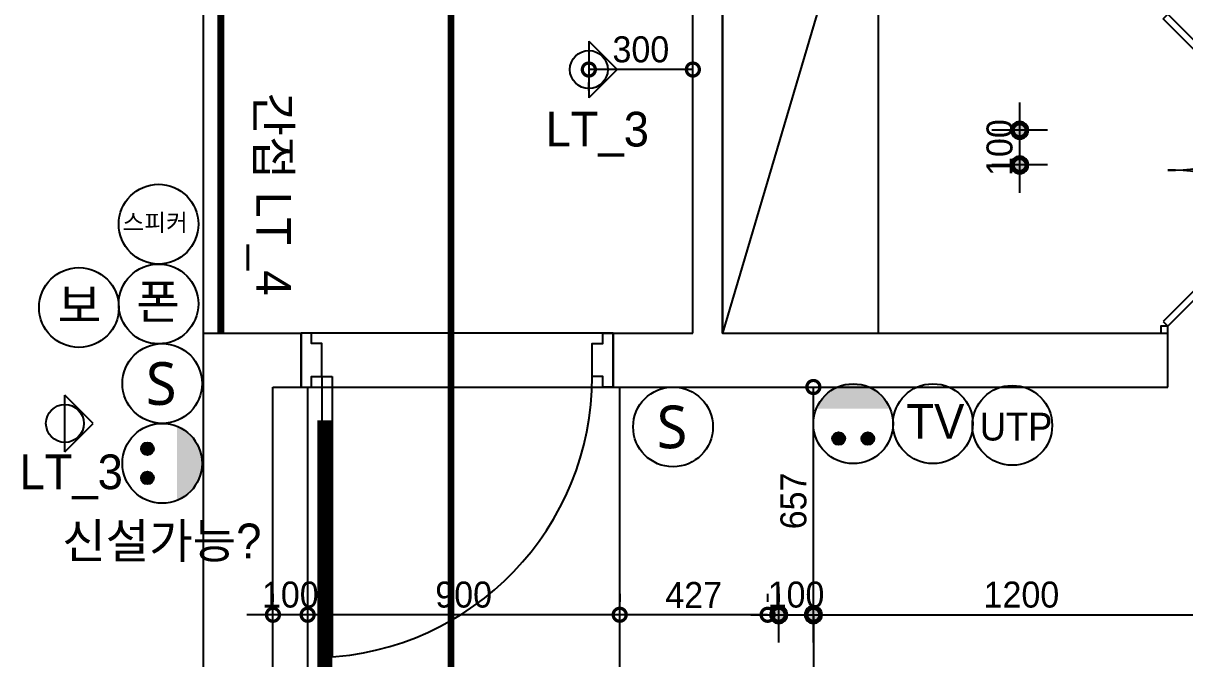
# Model space of a CAD drawing. Header units: inches. Extents: x -55157 to -7160, y -122257 to -52101.
# Drawn here: x -20236 to -16886, y -95650 to -93818 of the extents above; entities that cross this region are included whole.
import ezdxf

# ---------------------------------------------------------------- set-up
doc = ezdxf.new("R2010")
doc.units = ezdxf.units.IN
doc.header["$LTSCALE"] = 50
doc.header["$MEASUREMENT"] = 0
doc.linetypes.add('HID', pattern=[2.5, 1.5, -1])
doc.linetypes.add('HIDDEN', pattern=[0.375, 0.25, -0.125])
for name, color, linetype in [('06-FUR', 6, 'Continuous'), ('06-LIGHT', 4, 'Continuous'), ('07-DIM WAL', 5, 'Continuous'), ('3.기호.계단선', 30, 'Continuous'), ('CEIL-LIGHT', 7, 'Continuous'), ('RC-LIGHT', 7, 'Continuous'), ('도면층2', 2, 'Continuous'), ('도면층4', 4, 'Continuous'), ('도면층5', 5, 'Continuous'), ('설비', 140, 'Continuous')]:
    doc.layers.add(name, color=color, linetype=linetype)
doc.styles.add('스타일1', font='HY울릉도M.TTF')
doc.styles.add('코레일둥고', font='Korail_Round_Gothic_Medium.ttf')
doc.dimstyles.new('30', dxfattribs={"dimscale": 30, "dimtxt": 2.5, "dimasz": 2.5, "dimexe": 1.25, "dimexo": 2, "dimtad": 1, "dimdec": 0, "dimtxsty": '스타일1', "dimblk": 'DOTSMALL', "dimcen": 2.5, "dimclrd": 1, "dimclre": 1, "dimclrt": 2, "dimadec": 0, "dimazin": 0, "dimtfac": 1, "dimtix": 1, "dimtmove": 0, "dimatfit": 3, "dimldrblk": 'DOTSMALL', "dimfxl": 1.25, "dimarcsym": 0})

# ---------------------------------------------------------------- blocks, each defined once
blk = doc.blocks.new('vudauseh')
at = {"layer": '도면층2'}
for p, q in [((-39805, -60605.2), (-39805, -59085.2)), ((-39720, -60605.2), (-39720, -59085.2)), ((-41216, -65165.2), (-41216, -60605.2)), ((-41216, -60605.2), (-40935, -60605.2)), ((-40935, -60760.2), (-40935, -60605.2)), ((-40035, -60605.2), (-39805, -60605.2)), ((-40035, -60760.2), (-40035, -60605.2)), ((-39720, -60605.2), (-38435, -60605.2)), ((-38435, -60760.2), (-38435, -60605.2)), ((-41016, -64673.2), (-41016, -60760.2)), ((-41016, -60760.2), (-40935, -60760.2)), ((-40035, -60760.2), (-38435, -60760.2))]:
    blk.add_line(p, q, dxfattribs=at)
at = {"layer": '도면층4'}
for p, q in [((-40035, -60605.2), (-40935, -60605.2)), ((-40935, -60605.2), (-40935, -60760.2)), ((-40935, -60760.2), (-40935, -60605.2)), ((-40035, -60760.2), (-40035, -60605.2)), ((-40875, -60730.2), (-40875, -61540.2)), ((-40875, -60730.2), (-40845, -60730.2)), ((-40845, -60730.2), (-40845, -61539.7)), ((-40935, -60760.2), (-40035, -60760.2)), ((-40875, -61540.2), (-40845, -61540.2))]:
    blk.add_line(p, q, dxfattribs=at)
for points in [[(-40935, -60760.2), (-40905, -60760.2), (-40905, -60730.2), (-40875, -60730.2), (-40875, -60635.2), (-40905, -60635.2), (-40905, -60605.2), (-40935, -60605.2), (-40935, -60760.2)], [(-40035, -60760.2), (-40065, -60760.2), (-40065, -60730.2), (-40095, -60730.2), (-40095, -60635.2), (-40065, -60635.2), (-40065, -60605.2), (-40035, -60605.2), (-40035, -60760.2)]]:
    blk.add_lwpolyline(points, dxfattribs=at)
at = {"layer": '도면층5'}
blk.add_arc((-40905, -60730.2), 810, 272.1226, 0, dxfattribs=at)
blk = doc.blocks.new('ccjwsjdeh')
at = {"layer": '06-FUR', "color": 8}
blk.add_lwpolyline([(-16955, -75604.4), (-18220, -75604.4), (-18220, -77124.4), (-17770, -77124.4), (-17770, -76054.4), (-16955, -76054.4), (-16955, -75604.4), (-17770, -76054.4), (-17770, -75604.4), (-18220, -77124.4)], dxfattribs=at)
for points in [[(-16949.1, -76218.6), (-16935, -76204.4), (-16616.8, -76522.6), (-16630.9, -76536.8)], [(-16949.1, -77090.3), (-16935, -77104.4), (-16616.8, -76786.2), (-16630.9, -76772.1)], [(-16955, -77124.4), (-16935, -77124.4), (-16935, -77104.4), (-16955, -77104.4)]]:
    blk.add_lwpolyline(points, close=True, dxfattribs=at)
for centre, start, end in [((-16920.5, -76240.1), 268.0007, 315.691), ((-16920.5, -77068.8), 44.309, 91.9993)]:
    blk.add_arc(centre, 414.6, start, end, dxfattribs=at)
blk.add_blockref('vudauseh', (21500, -16519.2))
blk = doc.blocks.new('_DOTSMALL')
at = {"color": 0, "linetype": 'ByBlock', "const_width": 0.5}
blk.add_lwpolyline([(-0.0625, 0, 1), (0.0625, 0, 1)], format="xyb", close=True, dxfattribs=at)
blk = doc.blocks.new('*D264')
at = {"layer": '07-DIM WAL', "color": 1, "lineweight": -2, "transparency": 16777216}
for p, q in [((-18305, -93951.4), (-18605, -93951.4)), ((-18605, -94011.4), (-18605, -93988.9)), ((-18305, -94011.4), (-18305, -93988.9))]:
    blk.add_line(p, q, dxfattribs=at)
at = {"layer": 'Defpoints', "color": 0, "transparency": 16777216}
for p in [(-18605, -93951.4), (-18605, -93951.4), (-18305, -93951.4)]:
    blk.add_point(p, dxfattribs=at)
at = {"layer": '07-DIM WAL', "color": 1, "lineweight": -2, "transparency": 16777216, "xscale": 75, "yscale": 75, "zscale": 75, "rotation": 180}
blk.add_blockref('_DOTSMALL', (-18605, -93951.4), dxfattribs=at)
at = {"layer": '07-DIM WAL', "color": 1, "lineweight": -2, "transparency": 16777216, "xscale": 75, "yscale": 75, "zscale": 75}
blk.add_blockref('_DOTSMALL', (-18305, -93951.4), dxfattribs=at)
at = {"layer": '07-DIM WAL', "color": 2, "transparency": 16777216, "insert": (-18455, -93893.7), "char_height": 75, "attachment_point": 5, "style": '스타일1'}
blk.add_mtext('300', dxfattribs=at)
blk = doc.blocks.new('1')
at = {"linetype": 'Continuous'}
h = blk.add_hatch(color=4, dxfattribs=at)
h.dxf.hatch_style = 1
edge = h.paths.add_edge_path()
edge.add_arc((11539653.5, -14273503.8), 37.5, 0, 360)
at = {"color": 1, "linetype": 'Continuous'}
for p, q in [((11539653.5, -14273637.1), (11539653.5, -14273370.5)), ((11539520.2, -14273503.8), (11539786.8, -14273503.8))]:
    blk.add_line(p, q, dxfattribs=at)
at = {"color": 4, "linetype": 'Continuous'}
for radius in [41.5, 37.5]:
    blk.add_circle((11539653.5, -14273503.8), radius, dxfattribs=at)
blk = doc.blocks.new('*D312')
at = {"layer": '07-DIM WAL', "color": 1, "lineweight": -2, "transparency": 16777216}
for p, q in [((-18057.5, -95462.9), (-18057.5, -95485.4)), ((-18132.5, -95522.9), (-17882.5, -95522.9)), ((-17957.5, -95582.9), (-17957.5, -95560.4))]:
    blk.add_line(p, q, dxfattribs=at)
at = {"layer": 'Defpoints', "color": 0, "transparency": 16777216}
for p in [(-18057.5, -95522.9), (-17957.5, -95522.9), (-17957.5, -95522.9)]:
    blk.add_point(p, dxfattribs=at)
at = {"layer": '07-DIM WAL', "color": 1, "lineweight": -2, "transparency": 16777216, "xscale": 75, "yscale": 75, "zscale": 75}
blk.add_blockref('_DOTSMALL', (-18057.5, -95522.9), dxfattribs=at)
at = {"layer": '07-DIM WAL', "color": 1, "lineweight": -2, "transparency": 16777216, "xscale": 75, "yscale": 75, "zscale": 75, "rotation": 180}
blk.add_blockref('_DOTSMALL', (-17957.5, -95522.9), dxfattribs=at)
at = {"layer": '07-DIM WAL', "color": 2, "transparency": 16777216, "insert": (-18007.5, -95465.2), "char_height": 75, "attachment_point": 5, "style": '스타일1'}
blk.add_mtext('100', dxfattribs=at)
blk = doc.blocks.new('*D314')
at = {"layer": '07-DIM WAL', "color": 1, "lineweight": -2, "transparency": 16777216}
for p, q in [((-17957.5, -95522.9), (-16757.5, -95522.9)), ((-17957.5, -95582.9), (-17957.5, -95560.4)), ((-16757.5, -95582.9), (-16757.5, -95560.4))]:
    blk.add_line(p, q, dxfattribs=at)
at = {"layer": 'Defpoints', "color": 0, "transparency": 16777216}
for p in [(-17957.5, -95522.9), (-16757.5, -95522.9), (-16757.5, -95522.9)]:
    blk.add_point(p, dxfattribs=at)
at = {"layer": '07-DIM WAL', "color": 1, "lineweight": -2, "transparency": 16777216, "xscale": 75, "yscale": 75, "zscale": 75, "rotation": 180}
blk.add_blockref('_DOTSMALL', (-17957.5, -95522.9), dxfattribs=at)
at = {"layer": '07-DIM WAL', "color": 1, "lineweight": -2, "transparency": 16777216, "xscale": 75, "yscale": 75, "zscale": 75}
blk.add_blockref('_DOTSMALL', (-16757.5, -95522.9), dxfattribs=at)
at = {"layer": '07-DIM WAL', "color": 2, "transparency": 16777216, "insert": (-17357.5, -95465.2), "char_height": 75, "attachment_point": 5, "style": '스타일1'}
blk.add_mtext('1200', dxfattribs=at)
blk = doc.blocks.new('*D315')
at = {"layer": '07-DIM WAL', "color": 1, "lineweight": -2, "transparency": 16777216}
for p, q in [((-18089.4, -95462.9), (-18089.4, -95485.4)), ((-18089.4, -95522.9), (-18516, -95522.9)), ((-18516, -95582.9), (-18516, -95560.4))]:
    blk.add_line(p, q, dxfattribs=at)
at = {"layer": 'Defpoints', "color": 0, "transparency": 16777216}
for p in [(-18516, -95522.9), (-18516, -95522.9), (-18089.4, -95522.9)]:
    blk.add_point(p, dxfattribs=at)
at = {"layer": '07-DIM WAL', "color": 1, "lineweight": -2, "transparency": 16777216, "xscale": 75, "yscale": 75, "zscale": 75, "rotation": 180}
blk.add_blockref('_DOTSMALL', (-18516, -95522.9), dxfattribs=at)
at = {"layer": '07-DIM WAL', "color": 1, "lineweight": -2, "transparency": 16777216, "xscale": 75, "yscale": 75, "zscale": 75}
blk.add_blockref('_DOTSMALL', (-18089.4, -95522.9), dxfattribs=at)
at = {"layer": '07-DIM WAL', "color": 2, "transparency": 16777216, "insert": (-18302.7, -95465.9), "char_height": 75, "attachment_point": 5, "style": '스타일1'}
blk.add_mtext('427', dxfattribs=at)
blk = doc.blocks.new('*D316')
at = {"layer": '07-DIM WAL', "color": 1, "lineweight": -2, "transparency": 16777216}
for p, q in [((-18017.5, -94866.4), (-17995, -94866.4)), ((-17957.5, -95522.9), (-17957.5, -94866.4)), ((-18017.5, -95522.9), (-17995, -95522.9))]:
    blk.add_line(p, q, dxfattribs=at)
at = {"layer": 'Defpoints', "color": 0, "transparency": 16777216}
for p in [(-17957.5, -94866.4), (-17957.5, -94866.4), (-17957.5, -95522.9)]:
    blk.add_point(p, dxfattribs=at)
at = {"layer": '07-DIM WAL', "color": 1, "lineweight": -2, "transparency": 16777216, "xscale": 75, "yscale": 75, "zscale": 75}
for p, rotation in [((-17957.5, -94866.4), 90), ((-17957.5, -95522.9), 270)]:
    blk.add_blockref('_DOTSMALL', p, dxfattribs=dict(at, rotation=rotation))
at = {"layer": '07-DIM WAL', "color": 2, "transparency": 16777216, "insert": (-18014.6, -95194.7), "char_height": 75, "attachment_point": 5, "rotation": 90, "style": '스타일1'}
blk.add_mtext('657', dxfattribs=at)
blk = doc.blocks.new('*D317')
at = {"layer": '07-DIM WAL', "color": 1, "lineweight": -2, "transparency": 16777216}
for p, q in [((-18017.5, -95522.9), (-17995, -95522.9)), ((-17957.5, -95522.9), (-17957.5, -98122.9)), ((-18017.5, -98122.9), (-17995, -98122.9))]:
    blk.add_line(p, q, dxfattribs=at)
at = {"layer": 'Defpoints', "color": 0, "transparency": 16777216}
for p in [(-17957.5, -95522.9), (-17957.5, -98122.9), (-17957.5, -98122.9)]:
    blk.add_point(p, dxfattribs=at)
at = {"layer": '07-DIM WAL', "color": 1, "lineweight": -2, "transparency": 16777216, "xscale": 75, "yscale": 75, "zscale": 75}
for p, rotation in [((-17957.5, -95522.9), 90), ((-17957.5, -98122.9), 270)]:
    blk.add_blockref('_DOTSMALL', p, dxfattribs=dict(at, rotation=rotation))
at = {"layer": '07-DIM WAL', "color": 2, "transparency": 16777216, "insert": (-18015.3, -96822.9), "char_height": 75, "attachment_point": 5, "rotation": 90, "style": '스타일1'}
blk.add_mtext('2600', dxfattribs=at)
blk = doc.blocks.new('*D319')
at = {"layer": '07-DIM WAL', "color": 1, "lineweight": -2, "transparency": 16777216}
for p, q in [((-19416, -95462.9), (-19416, -95485.4)), ((-18516, -95462.9), (-18516, -95485.4)), ((-18516, -95522.9), (-19416, -95522.9))]:
    blk.add_line(p, q, dxfattribs=at)
at = {"layer": 'Defpoints', "color": 0, "transparency": 16777216}
for p in [(-19416, -95522.9), (-19416, -95522.9), (-18516, -95522.9)]:
    blk.add_point(p, dxfattribs=at)
at = {"layer": '07-DIM WAL', "color": 1, "lineweight": -2, "transparency": 16777216, "xscale": 75, "yscale": 75, "zscale": 75, "rotation": 180}
blk.add_blockref('_DOTSMALL', (-19416, -95522.9), dxfattribs=at)
at = {"layer": '07-DIM WAL', "color": 1, "lineweight": -2, "transparency": 16777216, "xscale": 75, "yscale": 75, "zscale": 75}
blk.add_blockref('_DOTSMALL', (-18516, -95522.9), dxfattribs=at)
at = {"layer": '07-DIM WAL', "color": 2, "transparency": 16777216, "insert": (-18966, -95465.2), "char_height": 75, "attachment_point": 5, "style": '스타일1'}
blk.add_mtext('900', dxfattribs=at)
blk = doc.blocks.new('*D320')
at = {"layer": '07-DIM WAL', "color": 1, "lineweight": -2, "transparency": 16777216}
for p, q in [((-19516, -95462.9), (-19516, -95485.4)), ((-19416, -95462.9), (-19416, -95485.4)), ((-19341, -95522.9), (-19591, -95522.9))]:
    blk.add_line(p, q, dxfattribs=at)
at = {"layer": 'Defpoints', "color": 0, "transparency": 16777216}
for p in [(-19516, -95522.9), (-19516, -95522.9), (-19416, -95522.9)]:
    blk.add_point(p, dxfattribs=at)
at = {"layer": '07-DIM WAL', "color": 1, "lineweight": -2, "transparency": 16777216, "xscale": 75, "yscale": 75, "zscale": 75}
blk.add_blockref('_DOTSMALL', (-19516, -95522.9), dxfattribs=at)
at = {"layer": '07-DIM WAL', "color": 1, "lineweight": -2, "transparency": 16777216, "xscale": 75, "yscale": 75, "zscale": 75, "rotation": 180}
blk.add_blockref('_DOTSMALL', (-19416, -95522.9), dxfattribs=at)
at = {"layer": '07-DIM WAL', "color": 2, "transparency": 16777216, "insert": (-19466, -95465.2), "char_height": 75, "attachment_point": 5, "style": '스타일1'}
blk.add_mtext('100', dxfattribs=at)
blk = doc.blocks.new('*D321')
at = {"layer": '07-DIM WAL', "color": 1, "lineweight": -2, "transparency": 16777216}
for p, q in [((-17362.5, -94301.4), (-17362.5, -94051.4)), ((-17302.5, -94126.4), (-17325, -94126.4)), ((-17422.5, -94226.4), (-17400, -94226.4))]:
    blk.add_line(p, q, dxfattribs=at)
at = {"layer": 'Defpoints', "color": 0, "transparency": 16777216}
for p in [(-17362.5, -94126.4), (-17362.5, -94126.4), (-17362.5, -94226.4)]:
    blk.add_point(p, dxfattribs=at)
at = {"layer": '07-DIM WAL', "color": 1, "lineweight": -2, "transparency": 16777216, "xscale": 75, "yscale": 75, "zscale": 75}
for p, rotation in [((-17362.5, -94126.4), 270), ((-17362.5, -94226.4), 90)]:
    blk.add_blockref('_DOTSMALL', p, dxfattribs=dict(at, rotation=rotation))
at = {"layer": '07-DIM WAL', "color": 2, "transparency": 16777216, "insert": (-17420.2, -94176.4), "char_height": 75, "attachment_point": 5, "rotation": 90, "style": '스타일1'}
blk.add_mtext('100', dxfattribs=at)
blk = doc.blocks.new('DLSXJVHS')
at = {"layer": '설비', "color": 140}
blk.add_circle((236550.8, 103607.8), 115, dxfattribs=at)
at = {"layer": '설비', "color": 140, "style": '코레일둥고'}
blk.add_text('폰', height=100, dxfattribs=at).set_placement((236486.9, 103564.3))
blk = doc.blocks.new('QHDLFFJ')
at = {"layer": '설비', "color": 140}
blk.add_circle((236550.8, 104207.8), 115, dxfattribs=at)
at = {"layer": '설비', "color": 140, "style": '코레일둥고'}
blk.add_text('보 ', height=100, dxfattribs=at).set_placement((236489.6, 104163.9))
blk = doc.blocks.new('SW')
at = {"layer": '설비', "color": 140}
blk.add_circle((11533254.1, -14277699.4), 184, dxfattribs=at)
at = {"layer": '설비', "color": 140, "insert": (11533320, -14277600.8), "char_height": 197.143, "width": 314.327, "attachment_point": 3, "style": '코레일둥고'}
blk.add_mtext('{\\fMalgun Gothic|b0|i0|c129|p50;S}', dxfattribs=at)
blk = doc.blocks.new('egoo')
at = {"layer": '설비'}
h = blk.add_hatch(color=140, dxfattribs=at)
edge = h.paths.add_edge_path()
edge.add_arc((1015645.3, 443433.7), 22.3, 0, 360)
h = blk.add_hatch(color=140, dxfattribs=at)
edge = h.paths.add_edge_path()
edge.add_arc((1015747.7, 443433.7), 22.3, 0, 360)
h = blk.add_hatch(color=140, dxfattribs=at)
edge = h.paths.add_edge_path()
edge.add_line((1015826.3, 443329.1), (1015566.6, 443329.1))
edge.add_ellipse((1015696.5, 443381.5), major_axis=(99, 99), ratio=1, start_angle=156.9578, end_angle=293.0422)
at = {"layer": '설비', "color": 140}
for centre, radius in [((1015696.5, 443381.5), 140), ((1015645.3, 443433.7), 22.3), ((1015747.7, 443433.7), 22.3)]:
    blk.add_circle(centre, radius, dxfattribs=at)
blk = doc.blocks.new('tv')
at = {"layer": '설비', "color": 140}
blk.add_circle((-24155.4, -96001.5), 115, dxfattribs=at)
at = {"layer": '설비', "color": 140, "style": '코레일둥고'}
blk.add_text('TV', height=100, dxfattribs=at).set_placement((-24232.1, -96045))
blk = doc.blocks.new('utp')
at = {"layer": '설비', "color": 140}
blk.add_circle((-24142.6, -96291), 115, dxfattribs=at)
at = {"layer": '설비', "color": 140, "style": '코레일둥고'}
blk.add_text('UTP', height=80, dxfattribs=at).set_placement((-24236.3, -96334.5))

msp = doc.modelspace()

# ---------------------------------------------------------------- linework, layer by layer
at = {"layer": '06-LIGHT'}
for p, q in [((-19715.967, -94711.45), (-19715.967, -93691.45)), ((-19415.967, -94866.45), (-19415.967, -98779.45)), ((-18515.967, -98579.45), (-18515.967, -94866.45))]:
    msp.add_line(p, q, dxfattribs=at)
at = {"layer": '06-LIGHT', "color": 10, "linetype": 'HID'}
msp.add_lwpolyline([(-19665.967, -94711.45, 20, 20, 0), (-19665.967, -93691.45, 20, 20, 0)], format="xyseb", dxfattribs=at)
at = {"layer": '06-LIGHT', "color": 10, "linetype": 'HID', "const_width": 43.2}
msp.add_lwpolyline([(-19365.967, -94962.45), (-19365.967, -98779.45)], dxfattribs=at)
at = {"layer": '3.기호.계단선', "linetype": 'HID', "const_width": 20}
msp.add_lwpolyline([(-19002.451, -96152.057), (-19002.451, -93564.19), (-19399.499, -93564.19), (-19399.499, -92591.45)], dxfattribs=at)
at = {"layer": 'RC-LIGHT'}
for p, q in [((-18604.967, -93869.55), (-18523.067, -93951.45)), ((-18604.967, -93869.55), (-18604.967, -94033.35)), ((-18523.067, -93951.45), (-18604.967, -94033.35)), ((-20034.057, -94971.45), (-20115.957, -94889.55)), ((-20115.957, -95053.35), (-20115.957, -94889.55)), ((-20115.957, -95053.35), (-20034.057, -94971.45))]:
    msp.add_line(p, q, dxfattribs=at)
for centre in [(-18604.967, -93951.45), (-20115.957, -94971.45)]:
    msp.add_circle(centre, 54.6, dxfattribs=at)
at = {"layer": '설비', "color": 140}
msp.add_circle((-19845.965, -94396.945), 115, dxfattribs=at)

# ---------------------------------------------------------------- block references
at = {"layer": '07-DIM WAL'}
for name, p in [('tv', (6542.888, 1029.342)), ('utp', (6758.818, 1313.896))]:
    msp.add_blockref(name, p, dxfattribs=at)
at = {"layer": 'CEIL-LIGHT', "color": 10, "linetype": 'HIDDEN', "ltscale": 5}
msp.add_blockref('ccjwsjdeh', (0, -17587.01), dxfattribs=at)
at = {"layer": 'RC-LIGHT', "xscale": -0.6024096385271789, "yscale": 0.6024096385271789, "zscale": 0.6024096385271789}
for p in [(6934236.026, 8504369.809), (6934236.026, 8504269.809)]:
    msp.add_blockref('1', p, dxfattribs=at)
at = {"layer": 'RC-LIGHT', "xscale": -0.6024096385271789, "yscale": 0.6024096385271789, "zscale": 0.6024096385271789, "rotation": 270}
for p in [(8580438.792, -7047121.443), (8580538.792, -7047121.443)]:
    msp.add_blockref('1', p, dxfattribs=at)
at = {"layer": '설비'}
for name, p in [('QHDLFFJ', (-256626.281, -198845.151)), ('DLSXJVHS', (-256396.754, -198234.732))]:
    msp.add_blockref(name, p, dxfattribs=at)
at = {"layer": '설비', "color": 140, "xscale": 0.625, "yscale": 0.625, "zscale": 0.625}
for p in [(-7228119.089, 8828705.703), (-7226646.039, 8828580.703)]:
    msp.add_blockref('SW', p, dxfattribs=at)
at = {"layer": '설비', "color": 140, "xscale": 0.8214285869294655, "yscale": 0.8214285869294655, "zscale": 0.8214285869294655}
for p, rotation in [((816479.662, 269234.025), 180), ((344370.909, -929408.579), 90)]:
    msp.add_blockref('egoo', p, dxfattribs=dict(at, rotation=rotation))

# ---------------------------------------------------------------- texts
at = {"layer": '3.기호.계단선', "style": '코레일둥고'}
msp.add_text('간접 LT_4', height=100, rotation=270, dxfattribs=at).set_placement((-19564.356, -94017.334))
for p in [(-18729.828, -94173.212), (-20246.932, -95160.9)]:
    msp.add_text('LT_3', height=100, dxfattribs=at).set_placement(p)
at = {"layer": '설비', "color": 140, "style": '코레일둥고'}
msp.add_text('스피커', height=50, dxfattribs=at).set_placement((-19949.799, -94417.104))
at = {"layer": '설비', "style": '코레일둥고'}
msp.add_text('신설가능?', height=100, dxfattribs=at).set_placement((-20123.898, -95359.95))

# ---------------------------------------------------------------- dimensions: what is measured, and where the dimension line sits
at = {"layer": '07-DIM WAL'}
dim = msp.add_aligned_dim(p1=(-18304.967, -93951.45), p2=(-18604.967, -93951.45), distance=0, dimstyle='30', dxfattribs=at)
dim.commit()
dim.dimension.update_dxf_attribs({"geometry": '*D264', "text_midpoint": (-18454.967, -93893.702)})
for base, p1, p2, picture, middle in [((-17362.467, -94126.45), (-17362.467, -94226.45), (-17362.467, -94126.45), '*D321', (-17420.215, -94176.45)), ((-17957.46691143, -94866.44965878), (-17957.46691143, -95522.94965878), (-17957.46691143, -94866.44965878), '*D316', (-18014.615713027, -95194.69965878)), ((-17957.467, -98122.95), (-17957.467, -95522.95), (-17957.467, -98122.95), '*D317', (-18015.265, -96822.95))]:
    dim = msp.add_linear_dim(base=base, p1=p1, p2=p2, angle=90, dimstyle='30', dxfattribs=at)
    dim.commit()
    dim.dimension.update_dxf_attribs({"geometry": picture, "text_midpoint": middle})
for base, p1, p2, picture, middle in [((-19515.967, -95522.95), (-19415.967, -95522.95), (-19515.967, -95522.95), '*D320', (-19465.967, -95465.202)), ((-19415.967, -95522.95), (-18515.967, -95522.95), (-19415.967, -95522.95), '*D319', (-18965.967, -95465.152)), ((-18515.967, -95522.95), (-18089.402, -95522.95), (-18515.967, -95522.95), '*D315', (-18302.684, -95465.901)), ((-17957.467, -95522.95), (-18057.467, -95522.95), (-17957.467, -95522.95), '*D312', (-18007.467, -95465.202)), ((-16757.467, -95522.95), (-17957.467, -95522.95), (-16757.467, -95522.95), '*D314', (-17357.467, -95465.202))]:
    dim = msp.add_linear_dim(base=base, p1=p1, p2=p2, dimstyle='30', dxfattribs=at)
    dim.commit()
    dim.dimension.update_dxf_attribs({"geometry": picture, "text_midpoint": middle})

doc.saveas('drawing.dxf')
